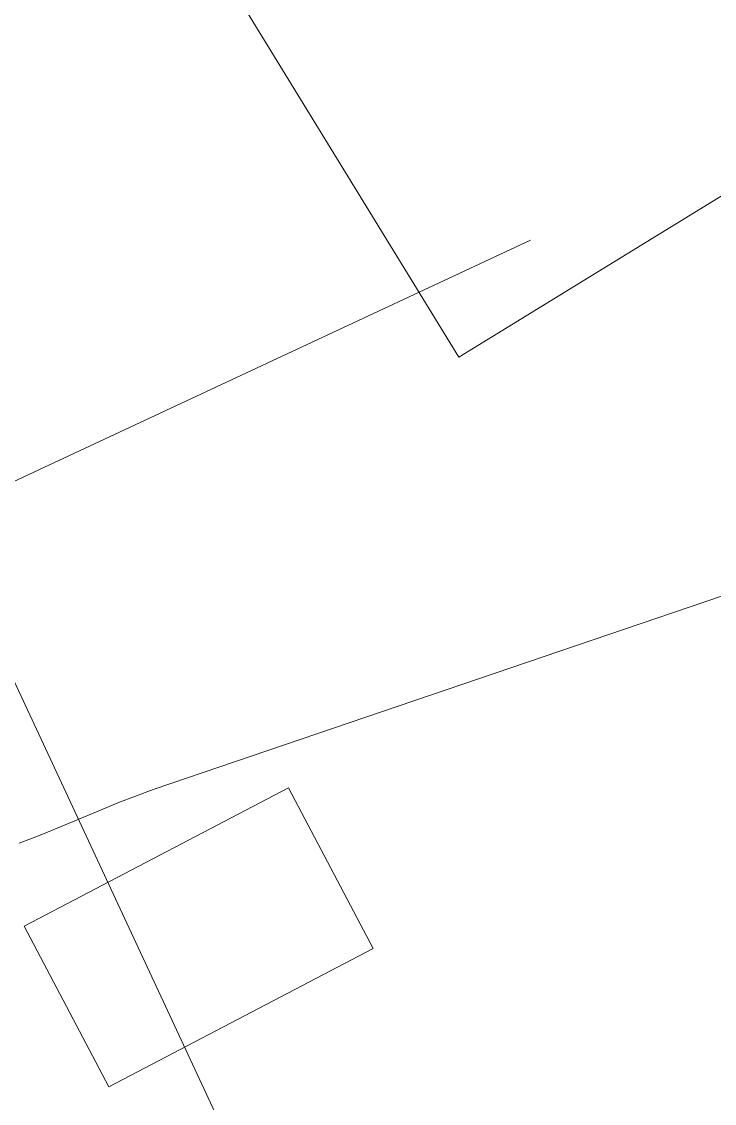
# Model space of a CAD drawing. Extents: x 2498567 to 2501210, y 7092229 to 7094464.
# Drawn here: x 2499325.09 to 2499329.97, y 7093468.42 to 7093476.04 of the extents above; entities that cross this region are included whole.
import ezdxf

# ---------------------------------------------------------------- set-up
doc = ezdxf.new("R2010")
doc.units = 0
doc.header["$MEASUREMENT"] = 0
doc.linetypes.add('HIDDEN', pattern=[0.375, 0.25, -0.125])
for name, color, linetype, lineweight in [('14', 7, 'Continuous', 0), ('23', 7, 'Continuous', 0), ('Level 31', 254, 'Continuous', 0)]:
    doc.layers.add(name, color=color, linetype=linetype, lineweight=lineweight)
doc.layers.add('GRID', color=254, linetype='HIDDEN')

msp = doc.modelspace()

# ---------------------------------------------------------------- linework, layer by layer
at = {"layer": '14', "color": 7, "linetype": 'Continuous', "lineweight": 0, "flags": 128}
msp.add_lwpolyline([(2499328.174, 7093473.674), (2499326.5127, 7093476.381), (2499330.989, 7093479.129), (2499332.6503, 7093476.422)], close=True, dxfattribs=at)
at = {"layer": '23', "color": 7, "linetype": 'Continuous', "lineweight": 0, "flags": 128}
msp.add_lwpolyline([(2499327.571, 7093469.508), (2499325.7076, 7093468.5335), (2499325.111, 7093469.665), (2499326.9744, 7093470.6395)], close=True, dxfattribs=at)
at = {"layer": 'GRID', "color": 252, "linetype": 'HIDDEN', "lineweight": 0, "ltscale": 35}
for p, q in [((2498749.7689, 7093204.5629), (2500729.3976, 7094127.6213)), ((2499190.5075, 7093759.9131), (2499711.6546, 7092642.2398))]:
    msp.add_line(p, q, dxfattribs=at)
at = {"layer": 'Level 31', "color": 35, "linetype": 'Continuous', "lineweight": 13}
for p, q in [((2499331.7725, 7093472.5835), (2499326.145, 7093470.6705)), ((2499326.0196, 7093470.6267), (2499325.8951, 7093470.5809)), ((2499326.145, 7093470.6705), (2499326.0196, 7093470.6267)), ((2499325.7713, 7093470.5329), (2499325.6483, 7093470.4829)), ((2499325.8951, 7093470.5809), (2499325.7713, 7093470.5329)), ((2499325.6483, 7093470.4829), (2499325.2478, 7093470.3161)), ((2499325.2478, 7093470.3161), (2499325.1615, 7093470.2818)), ((2499325.1615, 7093470.2818), (2499325.0742, 7093470.2501))]:
    msp.add_line(p, q, dxfattribs=at)

doc.saveas('drawing.dxf')
